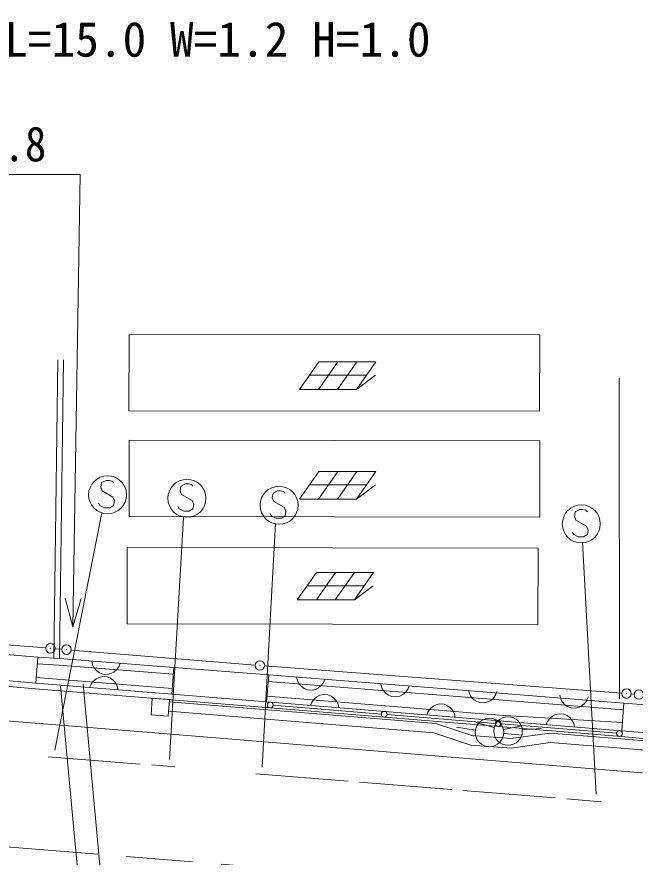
# Model space of a CAD drawing. Units: millimetres, scale not verified. Extents: x -242 to 680000, y -290 to 380000.
# Drawn here: x 209496 to 242034, y 273180 to 317422 of the extents above; entities that cross this region are included whole.
import ezdxf
from ezdxf.enums import TextEntityAlignment as Align

# ---------------------------------------------------------------- set-up
doc = ezdxf.new("R2010")
doc.units = ezdxf.units.MM
doc.header["$LTSCALE"] = 1000
doc.linetypes.add('CHAIN', pattern=[18.5, 12, -1.5, 3.5, -1.5])
for name, color, linetype, lineweight in [('M-BGD', 7, 'Continuous', 13), ('M-BGD-EXST', 7, 'Continuous', 13), ('M-BMK', 2, 'CHAIN', 13), ('M-BMK-ROW', 30, 'Continuous', 13), ('M-STR-HTXT', 7, 'Continuous', 13), ('M-STR-STRC', 7, 'Continuous', 13)]:
    doc.layers.add(name, color=color, linetype=linetype, lineweight=lineweight)
doc.styles.add('ＭＳ ゴシック', font='')
doc.styles.get('ＭＳ ゴシック').set_extended_font_data('MS Gothic')

msp = doc.modelspace()

# ---------------------------------------------------------------- linework, layer by layer
at = {"layer": 'M-BGD'}
for p, q in [((215394, 296683), (215399, 300700)), ((215399, 300700), (237011, 300673)), ((237011, 300673), (237006, 296657)), ((211435, 283643), (211654, 299360)), ((211735, 283638), (211954, 299356)), ((224370, 297803), (225384, 299255)), ((226384, 299254), (225371, 297803)), ((225384, 299255), (228382, 299252)), ((227383, 299253), (226370, 297803)), ((227370, 297803), (228382, 299252)), ((224894, 298553), (227894, 298553)), ((227370, 297803), (228369, 298553)), ((241216, 281522), (241183, 298400)), ((224370, 297803), (227370, 297803)), ((237006, 296657), (215394, 296683)), ((215407, 291110), (215412, 295127)), ((215412, 295127), (237024, 295100)), ((237024, 295100), (237019, 291084)), ((224370, 292027), (225384, 293479)), ((226384, 293478), (225371, 292027)), ((225384, 293479), (228382, 293476)), ((227383, 293477), (226370, 292027)), ((227370, 292027), (228382, 293476)), ((224894, 292777), (227894, 292777)), ((227370, 292027), (228369, 292777)), ((224370, 292027), (227370, 292027)), ((237019, 291084), (215407, 291110)), ((215306, 285464), (215311, 289481)), ((215311, 289481), (236922, 289454)), ((236922, 289454), (236917, 285438)), ((224256, 286722), (225270, 288174)), ((226270, 288173), (225257, 286722)), ((225270, 288174), (228268, 288171)), ((227269, 288172), (226256, 286722)), ((227256, 286722), (228268, 288171)), ((224780, 287472), (227780, 287472)), ((227256, 286722), (228255, 287472)), ((224256, 286722), (227256, 286722)), ((236917, 285438), (215306, 285464)), ((207612, 283970), (210609, 283710)), ((210609, 283710), (210496, 282338)), ((211735, 283638), (210609, 283710)), ((217757, 283161), (211735, 283638)), ((211713, 283289), (210587, 283361)), ((217730, 282812), (211708, 283289)), ((213435, 283493), (213482, 283309)), ((213482, 283309), (213560, 283153)), ((213560, 283153), (213698, 282992)), ((214756, 283061), (214857, 283203)), ((214857, 283203), (214931, 283378)), ((217654, 281768), (217757, 283161)), ((217757, 283161), (222750, 282781)), ((213698, 282992), (213840, 282890)), ((213840, 282890), (214015, 282817)), ((214015, 282817), (214255, 282798)), ((214255, 282798), (214439, 282844)), ((214439, 282844), (214595, 282923)), ((214595, 282923), (214756, 283061)), ((222750, 282781), (222638, 281360)), ((231606, 282076), (222750, 282781)), ((210470, 282040), (207479, 282303)), ((210496, 282338), (207505, 282602)), ((210496, 282338), (217654, 281768)), ((217654, 281768), (210496, 282338)), ((210520, 282637), (217678, 282067)), ((214565, 265335), (212982, 282295)), ((213401, 282288), (213327, 282113)), ((213503, 282430), (213401, 282288)), ((213664, 282568), (213503, 282430)), ((213821, 282645), (213664, 282568)), ((214005, 282691), (213821, 282645)), ((214245, 282672), (214005, 282691)), ((214419, 282598), (214245, 282672)), ((214562, 282496), (214419, 282598)), ((214699, 282335), (214562, 282496)), ((214777, 282178), (214699, 282335)), ((231579, 281727), (222722, 282432)), ((224216, 282664), (224262, 282480)), ((224262, 282480), (224340, 282323)), ((224340, 282323), (224477, 282162)), ((225536, 282228), (225638, 282370)), ((225638, 282370), (225712, 282545)), ((228645, 282312), (228690, 282128)), ((217630, 281469), (210470, 282040)), ((213371, 265223), (211787, 282184)), ((214823, 281994), (214777, 282178)), ((224477, 282162), (224620, 282060)), ((224620, 282060), (224794, 281986)), ((224794, 281986), (225034, 281967)), ((225034, 281967), (225218, 282013)), ((225218, 282013), (225375, 282090)), ((225375, 282090), (225536, 282228)), ((228690, 282128), (228768, 281971)), ((228768, 281971), (228906, 281810)), ((229803, 281738), (229964, 281876)), ((229964, 281876), (230066, 282018)), ((230066, 282018), (230140, 282193)), ((241443, 281293), (231606, 282076)), ((233260, 281981), (233310, 281798)), ((234687, 281718), (234757, 281895)), ((216626, 281551), (216563, 280671)), ((217524, 281486), (216626, 281551)), ((217460, 280606), (217524, 281486)), ((222613, 281061), (217630, 281469)), ((222638, 281360), (217654, 281768)), ((222662, 281659), (234900, 280660)), ((225126, 281488), (225024, 281346)), ((225287, 281626), (225126, 281488)), ((225444, 281703), (225287, 281626)), ((225629, 281748), (225444, 281703)), ((225868, 281729), (225629, 281748)), ((226042, 281654), (225868, 281729)), ((226184, 281552), (226042, 281654)), ((226322, 281391), (226184, 281552)), ((226399, 281234), (226322, 281391)), ((228906, 281810), (229048, 281708)), ((229048, 281708), (229223, 281634)), ((229223, 281634), (229462, 281615)), ((229462, 281615), (229646, 281660)), ((229646, 281660), (229803, 281738)), ((241415, 280944), (231578, 281728)), ((233310, 281798), (233391, 281643)), ((233391, 281643), (233532, 281485)), ((233532, 281485), (233676, 281386)), ((233676, 281386), (233853, 281316)), ((234275, 281351), (234430, 281433)), ((234430, 281433), (234589, 281574)), ((234589, 281574), (234687, 281718)), ((238065, 281704), (238114, 281521)), ((238114, 281521), (238196, 281366)), ((239394, 281297), (239492, 281441)), ((239492, 281441), (239562, 281617)), ((216541, 279741), (198041, 281258)), ((217513, 281367), (231537, 280215)), ((241302, 279526), (222613, 281061)), ((222638, 281360), (234875, 280361)), ((241326, 279825), (222638, 281360)), ((222980, 281180), (228681, 280715)), ((225024, 281346), (224949, 281172)), ((226444, 281050), (226399, 281234)), ((231245, 280989), (231143, 280847)), ((231406, 281126), (231245, 280989)), ((231563, 281204), (231406, 281126)), ((231747, 281249), (231563, 281204)), ((231987, 281229), (231747, 281249)), ((232161, 281155), (231987, 281229)), ((232303, 281053), (232161, 281155)), ((232441, 280891), (232303, 281053)), ((233853, 281316), (234092, 281302)), ((234092, 281302), (234275, 281351)), ((238196, 281366), (238337, 281207)), ((238337, 281207), (238481, 281109)), ((238481, 281109), (238658, 281039)), ((238658, 281039), (238897, 281025)), ((238897, 281025), (239080, 281074)), ((239080, 281074), (239235, 281156)), ((239235, 281156), (239394, 281297)), ((241326, 279825), (241443, 281293)), ((241443, 281293), (244485, 281049)), ((216563, 280671), (217460, 280606)), ((217472, 280869), (231438, 279722)), ((228980, 280690), (234681, 280225)), ((231143, 280847), (231068, 280672)), ((232518, 280734), (232441, 280891)), ((232563, 280550), (232518, 280734)), ((234900, 280660), (241364, 280273)), ((237692, 280609), (237530, 280472)), ((237849, 280686), (237692, 280609)), ((238033, 280731), (237849, 280686)), ((238272, 280711), (238033, 280731)), ((238447, 280636), (238272, 280711)), ((238589, 280534), (238447, 280636)), ((238726, 280372), (238589, 280534)), ((231537, 280215), (233546, 279557)), ((234619, 280010), (233651, 280263)), ((234875, 280361), (241326, 279825)), ((234980, 280201), (241060, 279703)), ((235101, 279898), (236080, 280103)), ((237428, 280329), (237353, 280155)), ((237530, 280472), (237428, 280329)), ((238803, 280215), (238726, 280372)), ((238848, 280031), (238803, 280215)), ((234059, 278310), (216541, 279741)), ((231438, 279722), (233391, 279082)), ((233627, 279865), (232639, 280025)), ((235115, 279686), (236111, 279608)), ((235499, 279427), (237543, 279717)), ((236092, 279882), (237089, 279963)), ((237543, 279717), (252185, 278537)), ((244351, 279572), (241326, 279825)), ((244351, 279572), (241326, 279825)), ((233428, 279581), (235499, 279427)), ((235516, 278924), (237559, 279215)), ((237559, 279215), (252285, 278027)), ((244326, 279273), (241302, 279526)), ((233391, 279082), (235516, 278924)), ((253136, 276737), (234059, 278310))]:
    msp.add_line(p, q, dxfattribs=at)
for centre, radius in [((222830, 281192), 150), ((228830, 280703), 150), ((234367, 279745), 750), ((235345, 279821), 750), ((234831, 280213), 150), ((234831, 280213), 150), ((241209, 279691), 150)]:
    msp.add_circle(centre, radius, dxfattribs=at)
at = {"layer": 'M-BGD-EXST'}
for p, q in [((213951, 292899), (213911, 292659)), ((214191, 293019), (213951, 292899)), ((214351, 293019), (214191, 293019)), ((214511, 292979), (214351, 293019)), ((214591, 292899), (214511, 292979)), ((213911, 292659), (213991, 292459)), ((213991, 292459), (214551, 292139)), ((218126, 292714), (218086, 292474)), ((218086, 292474), (218166, 292274)), ((218366, 292834), (218126, 292714)), ((218526, 292834), (218366, 292834)), ((218686, 292794), (218526, 292834)), ((218766, 292714), (218686, 292794)), ((223217, 292466), (222977, 292346)), ((223377, 292466), (223217, 292466)), ((223537, 292426), (223377, 292466)), ((214551, 292139), (214631, 291939)), ((218166, 292274), (218726, 291954)), ((222977, 292346), (222937, 292106)), ((222937, 292106), (223017, 291906)), ((223617, 292346), (223537, 292426)), ((213871, 291699), (213791, 291819)), ((214111, 291579), (213871, 291699)), ((214391, 291579), (214111, 291579)), ((214591, 291699), (214391, 291579)), ((214631, 291939), (214591, 291699)), ((218046, 291514), (217966, 291634)), ((218726, 291954), (218806, 291754)), ((218806, 291754), (218766, 291514)), ((223017, 291906), (223577, 291586)), ((223577, 291586), (223657, 291386)), ((211498, 278815), (213964, 291304)), ((218286, 291394), (218046, 291514)), ((218566, 291394), (218286, 291394)), ((218766, 291514), (218566, 291394)), ((222897, 291146), (222817, 291266)), ((223137, 291026), (222897, 291146)), ((223617, 291146), (223417, 291026)), ((223657, 291386), (223617, 291146)), ((238880, 291364), (238840, 291124)), ((238840, 291124), (238920, 290924)), ((239120, 291484), (238880, 291364)), ((239280, 291484), (239120, 291484)), ((239440, 291444), (239280, 291484)), ((239520, 291364), (239440, 291444)), ((217522, 278314), (218262, 291059)), ((222408, 277926), (223113, 290752)), ((223417, 291026), (223137, 291026)), ((238920, 290924), (239480, 290604)), ((238800, 290164), (238720, 290284)), ((239480, 290604), (239560, 290404)), ((239560, 290404), (239520, 290164)), ((239040, 290044), (238800, 290164)), ((239320, 290044), (239040, 290044)), ((239520, 290164), (239320, 290044)), ((239981, 276497), (239262, 289769))]:
    msp.add_line(p, q, dxfattribs=at)
for centre in [(214271, 292259), (218446, 292074), (223297, 291706), (239200, 290724)]:
    msp.add_circle(centre, 1000, dxfattribs=at)
at = {"layer": 'M-BMK'}
msp.add_line((250640, 270318), (166863, 277173), dxfattribs=at)
at = {"layer": 'M-BMK-ROW'}
for p, q in [((211017, 284195), (202604, 284884)), ((211862, 284126), (211515, 284155)), ((222039, 283294), (212360, 284085)), ((241332, 281811), (222537, 283254)), ((241980, 281761), (241830, 281772))]:
    msp.add_line(p, q, dxfattribs=at)
for centre, radius in [((211266, 284175), 250), ((211266, 284175), 10), ((212111, 284106), 250), ((212111, 284106), 10), ((222288, 283273), 250), ((222288, 283273), 10), ((241581, 281792), 250), ((242229, 281742), 250), ((241581, 281792), 10)]:
    msp.add_circle(centre, radius, dxfattribs=at)
at = {"layer": 'M-STR-HTXT'}
for p, q in [((212823, 309116), (169473, 309116)), ((212436, 285307), (212823, 309116)), ((212436, 285307), (212041, 286814)), ((212880, 286800), (212436, 285307))]:
    msp.add_line(p, q, dxfattribs=at)
at = {"layer": 'M-STR-STRC'}
for p, q in [((215986, 278076), (211142, 278469)), ((217810, 277930), (216597, 278040)), ((226933, 277190), (222071, 277571)), ((232381, 276743), (227525, 277137)), ((237832, 276299), (232973, 276692)), ((240246, 276096), (238435, 276248))]:
    msp.add_line(p, q, dxfattribs=at)

# ---------------------------------------------------------------- texts
at = {"layer": 'M-STR-HTXT', "style": 'ＭＳ ゴシック'}
msp.add_text('函渠 L=15.0 W=1.2 H=1.0', height=1833, dxfattribs=at).set_placement((202578, 314774), align=Align.BOTTOM_LEFT)
at = {"layer": 'M-STR-HTXT', "style": 'ＭＳ ゴシック', "width": 0.9}
msp.add_text('ボックスカルバート L=17.0 W=1.2 H=0.8', height=1833, dxfattribs=at).set_placement((169473, 309264), align=Align.BOTTOM_LEFT)

doc.saveas('drawing.dxf')
